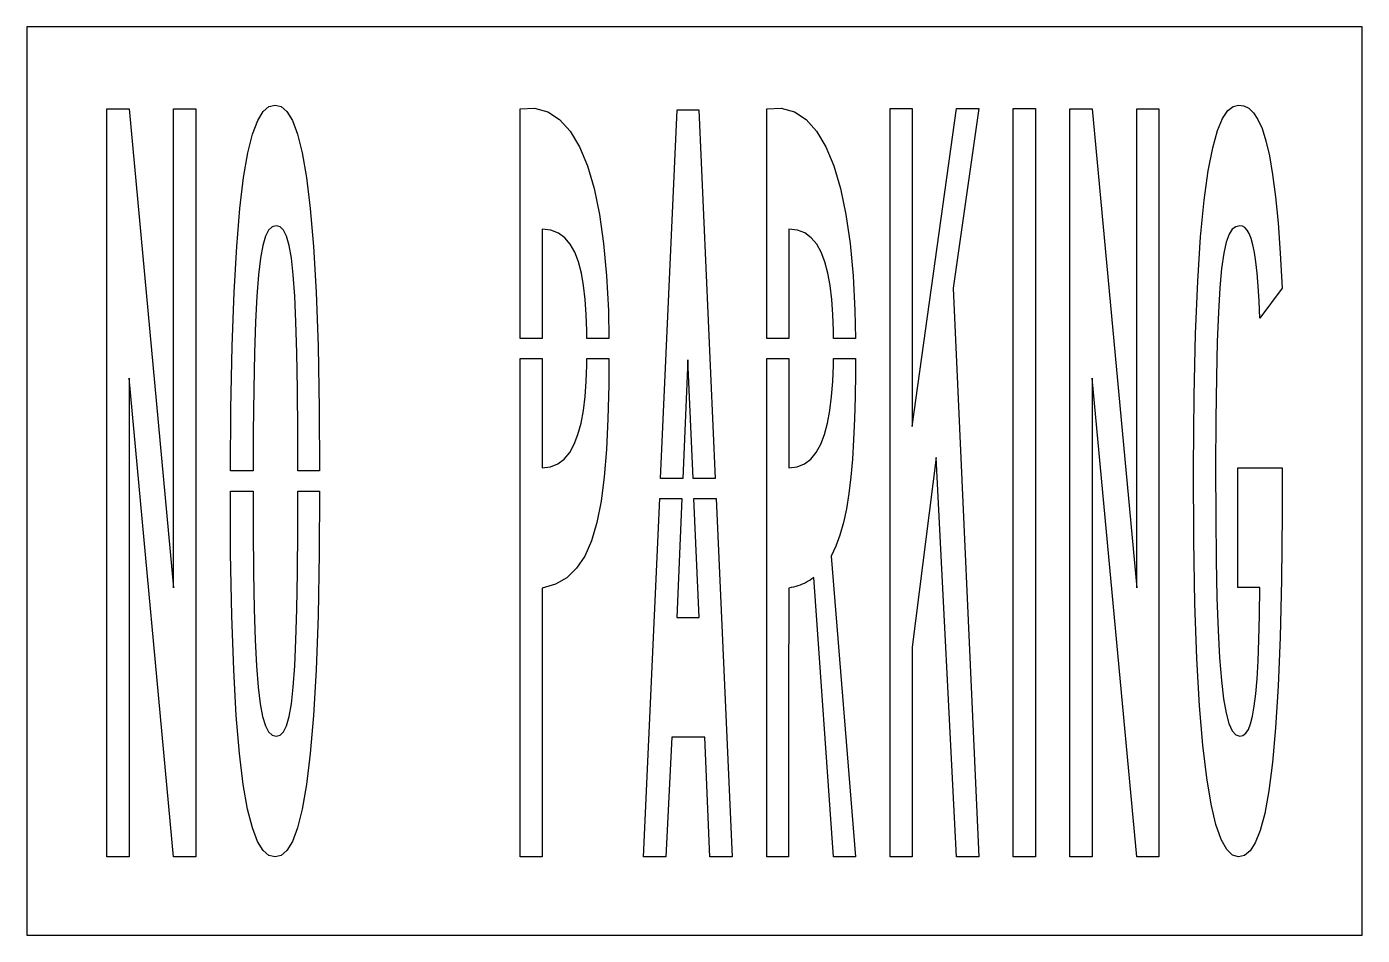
# Model space of a CAD drawing. Extents: x 0 to 50, y 0 to 34.
import ezdxf

# ---------------------------------------------------------------- set-up
doc = ezdxf.new("R2010")
doc.units = 0
doc.layers.add('CUT', color=7, linetype='Continuous')
doc.layers.add('OUTSIDE', color=1, linetype='Continuous')

msp = doc.modelspace()

# ---------------------------------------------------------------- linework, layer by layer
at = {"layer": 'CUT'}
for points in [[(10.7377, 25.7752), (10.835, 24.0672), (10.9055, 22.0484), (10.951, 19.702), (10.9635, 17.376), (10.1485, 17.376), (10.1452, 18.834), (10.1327, 20.4272), (10.1099, 21.7964), (10.0768, 22.9556), (10.0333, 23.9216), (9.9774, 24.7112), (9.9069, 25.3356), (9.8241, 25.8116), (9.7267, 26.156), (9.6127, 26.3828), (9.4843, 26.5088), (9.3372, 26.5452), (9.1881, 26.5088), (9.0575, 26.3828), (8.9395, 26.156), (8.8379, 25.8116), (8.7509, 25.3356), (8.6764, 24.7112), (8.6142, 23.9216), (8.5645, 22.9556), (8.5272, 21.7964), (8.5003, 20.4272), (8.4837, 18.834), (8.4771, 17.376), (7.6265, 17.376), (7.6426, 19.702), (7.6902, 22.0484), (7.7627, 24.0672), (7.8622, 25.7752), (7.9803, 27.2004), (8.1211, 28.3596), (8.2807, 29.2808), (8.4568, 29.9836), (8.6473, 30.4904), (8.8524, 30.8236), (9.07, 31.0084), (9.2958, 31.0644), (9.5216, 31.0084), (9.7391, 30.8236), (9.9442, 30.4904), (10.1369, 29.9836), (10.315, 29.2808), (10.4746, 28.3596), (10.6175, 27.2004)], [(46.9751, 13.304), (46.9254, 11.162), (46.8508, 9.3196), (46.7535, 7.76), (46.6375, 6.4608), (46.5007, 5.4024), (46.3474, 4.5624), (46.1776, 3.9212), (45.9932, 3.4592), (45.7964, 3.154), (45.5892, 2.986), (45.3717, 2.9356), (45.1438, 3.0028), (44.9263, 3.2128), (44.717, 3.588), (44.5202, 4.1452), (44.3379, 4.9068), (44.1743, 5.8868), (44.0292, 7.1104), (43.907, 8.5916), (43.8076, 10.3528), (43.7351, 12.4108), (43.6936, 14.7852), (43.6812, 17.4956), (43.704, 20.1864), (43.7579, 22.5076), (43.8407, 24.4844), (43.9484, 26.142), (44.081, 27.5084), (44.2323, 28.6088), (44.4001, 29.4684), (44.5803, 30.1124), (44.7709, 30.5688), (44.9677, 30.8628), (45.1687, 31.0196), (45.3717, 31.0644), (45.5685, 31.0364), (45.7529, 30.9468), (45.929, 30.7788), (46.0947, 30.5296), (46.248, 30.1852), (46.3909, 29.7316), (46.5214, 29.166), (46.6416, 28.4716), (46.7493, 27.64), (46.8446, 26.66), (46.9275, 25.5232), (46.9979, 24.2156), (46.1672, 23.0956), (46.1382, 23.734), (46.1009, 24.294), (46.0595, 24.7812), (46.0139, 25.1984), (45.96, 25.5484), (45.902, 25.8396), (45.8378, 26.0748), (45.7653, 26.2568), (45.6886, 26.3884), (45.6037, 26.4808), (45.5125, 26.5312), (45.4131, 26.5452), (45.2639, 26.5172), (45.1314, 26.4192), (45.0112, 26.2344), (44.9035, 25.9404), (44.8123, 25.5232), (44.7315, 24.9576), (44.6652, 24.2324), (44.6114, 23.3224), (44.5699, 22.2136), (44.5389, 20.8864), (44.5182, 19.3184), (44.5099, 17.4956), (44.514, 15.6532), (44.5285, 14.032), (44.5575, 12.6236), (44.5989, 11.4112), (44.6549, 10.3864), (44.7232, 9.538), (44.804, 8.852), (44.8993, 8.3172), (45.0071, 7.9224), (45.1293, 7.6536), (45.2639, 7.5024), (45.4131, 7.4548), (45.5312, 7.48), (45.6389, 7.5584), (45.7342, 7.6984), (45.8192, 7.9112), (45.8937, 8.1968), (45.958, 8.5692), (46.0139, 9.0368), (46.0595, 9.5996), (46.0988, 10.2744), (46.1278, 11.0612), (46.1527, 11.974), (46.1672, 13.0156), (45.3385, 13.0156), (45.3385, 17.4956), (46.9979, 17.4956), (47, 15.768)], [(5.4984, 30.9328), (6.3292, 30.9328), (6.3292, 2.9356), (5.4984, 2.9356), (3.8328, 20.8444), (3.8328, 2.9356), (3, 2.9356), (3, 30.9328), (3.8328, 30.9328), (5.4984, 13.0016)], [(21.2389, 27.9452), (21.4419, 26.9708), (21.5994, 25.8816), (21.7112, 24.6832), (21.7775, 23.3784), (21.793, 22.332), (20.9724, 22.332), (20.9696, 22.6224), (20.9468, 23.23), (20.9074, 23.7928), (20.8474, 24.3108), (20.7645, 24.7812), (20.6547, 25.1984), (20.518, 25.5596), (20.3481, 25.862), (20.143, 26.1056), (19.9027, 26.2792), (19.6209, 26.3884), (19.2978, 26.4248), (19.2978, 25.68), (19.2978, 24.9352), (19.2978, 24.1904), (19.2978, 23.4456), (19.2978, 22.7008), (19.2978, 22.332), (18.4753, 22.332), (18.4753, 23.9328), (18.4753, 26.2652), (18.4753, 28.5948), (18.4753, 30.9244), (19.016, 30.9552), (19.5091, 30.8208), (19.9503, 30.5324), (20.3439, 30.0928), (20.6899, 29.5104), (20.9882, 28.7936)], [(25.1626, 30.8936), (25.7783, 17.0918), (24.9471, 17.0918), (24.7504, 21.536), (24.5584, 17.0918), (23.7308, 17.0918), (24.3526, 30.8936)], [(30.4681, 27.9452), (30.6712, 26.9708), (30.8286, 25.8816), (30.9405, 24.6832), (31.0068, 23.3784), (31.0223, 22.332), (30.2016, 22.332), (30.1988, 22.6224), (30.176, 23.23), (30.1367, 23.7928), (30.0766, 24.3108), (29.9937, 24.7812), (29.8839, 25.1984), (29.7472, 25.5596), (29.5773, 25.8648), (29.3722, 26.1056), (29.1319, 26.282), (28.8502, 26.3884), (28.527, 26.4248), (28.527, 25.68), (28.527, 24.9352), (28.527, 24.1904), (28.527, 23.4456), (28.527, 22.7008), (28.527, 22.332), (27.7046, 22.332), (27.7046, 23.9328), (27.7046, 26.2652), (27.7046, 28.5976), (27.7046, 30.9244), (28.2453, 30.9552), (28.7383, 30.8208), (29.1796, 30.5324), (29.5732, 30.0928), (29.9192, 29.5104), (30.2175, 28.7936)], [(35.639, 30.9356), (34.686, 24.2156), (35.639, 2.9356), (34.8083, 2.9356), (34.0418, 17.8792), (33.1509, 10.7756), (33.1509, 2.9356), (32.3223, 2.9356), (32.3223, 30.9356), (33.1509, 30.9356), (33.1509, 19.0356), (34.8083, 30.9356)], [(37.7625, 30.9356), (37.7625, 2.9356), (36.9338, 2.9356), (36.9338, 30.9356)], [(42.3864, 30.9328), (42.3864, 2.9356), (41.5557, 2.9356), (39.8901, 20.8444), (39.8901, 2.9356), (39.0573, 2.9356), (39.0573, 30.9328), (39.8901, 30.9328), (41.5557, 13.0016), (41.5557, 30.9328)], [(21.5061, 16.2412), (21.3487, 15.446), (21.1457, 14.7628), (20.895, 14.1916), (20.5884, 13.7324), (20.2238, 13.3796), (19.795, 13.1332), (19.2978, 12.9932), (19.2978, 12.156), (19.2978, 11.3188), (19.2957, 10.4788), (19.2957, 9.6416), (19.2957, 8.8016), (19.2936, 7.9644), (19.2936, 7.1272), (19.2915, 6.2872), (19.2915, 5.45), (19.2915, 4.61), (19.2915, 3.7728), (19.2915, 2.9356), (19.2232, 2.9356), (19.1548, 2.9356), (19.0864, 2.9356), (19.0181, 2.9356), (18.9497, 2.9356), (18.8834, 2.9356), (18.8151, 2.9356), (18.7467, 2.9356), (18.6804, 2.9356), (18.612, 2.9356), (18.5437, 2.9356), (18.4753, 2.9356), (18.4753, 5.2652), (18.4753, 7.5948), (18.4753, 9.9272), (18.4753, 12.2596), (18.4753, 14.5948), (18.4753, 16.93), (18.4753, 19.2652), (18.4753, 21.58), (19.2978, 21.58), (19.2978, 21.2112), (19.2978, 20.4664), (19.2978, 19.7216), (19.2978, 18.9768), (19.2978, 18.232), (19.2978, 17.4872), (19.6106, 17.5292), (19.8861, 17.6412), (20.1243, 17.8232), (20.3274, 18.0696), (20.4972, 18.3776), (20.6381, 18.7444), (20.7521, 19.1672), (20.8391, 19.6376), (20.9033, 20.1584), (20.9447, 20.724), (20.9696, 21.3316), (20.972, 21.58), (21.7959, 21.58), (21.79, 20.5924), (21.761, 19.3268), (21.7071, 18.1816), (21.6222, 17.154)], [(30.9115, 17.8232), (30.8514, 17.1512), (30.7768, 16.5296), (30.6857, 15.9612), (30.5759, 15.4432), (30.4454, 14.9756), (30.2962, 14.5584), (30.1222, 14.1888), (31.0213, 2.9356), (30.203, 2.9356), (29.4613, 13.3852), (29.395, 13.3376), (29.3246, 13.29), (29.2542, 13.248), (29.1816, 13.206), (29.1071, 13.1696), (29.0304, 13.136), (28.9517, 13.1052), (28.8709, 13.0772), (28.788, 13.052), (28.7031, 13.0296), (28.6161, 13.01), (28.527, 12.9932), (28.527, 12.156), (28.527, 11.3188), (28.5249, 10.4788), (28.5249, 9.6416), (28.5249, 8.8044), (28.5229, 7.9644), (28.5229, 7.1272), (28.5208, 6.2872), (28.5208, 5.45), (28.5208, 4.61), (28.5208, 3.7728), (28.5208, 2.9356), (28.4524, 2.9356), (28.3841, 2.9356), (28.3157, 2.9356), (28.2473, 2.9356), (28.179, 2.9356), (28.1127, 2.9356), (28.0443, 2.9356), (27.9759, 2.9356), (27.9096, 2.9356), (27.8413, 2.9356), (27.7729, 2.9356), (27.7046, 2.9356), (27.7046, 5.2652), (27.7046, 7.5948), (27.7046, 9.9272), (27.7046, 12.2596), (27.7046, 14.5948), (27.7046, 16.93), (27.7046, 19.2652), (27.7046, 21.58), (28.527, 21.58), (28.527, 21.2112), (28.527, 20.4664), (28.527, 19.7216), (28.527, 18.9768), (28.527, 18.232), (28.527, 17.4872), (28.8398, 17.5292), (29.1154, 17.6412), (29.3536, 17.8232), (29.5566, 18.0724), (29.7265, 18.3804), (29.8674, 18.7444), (29.9813, 19.1672), (30.0683, 19.6376), (30.1305, 20.1584), (30.174, 20.724), (30.1988, 21.3316), (30.2012, 21.58), (31.0257, 21.58), (31.0234, 21.0404), (31.0109, 20.1556), (30.9902, 19.324), (30.9571, 18.5456)], [(10.6175, 6.7996), (10.4746, 5.6404), (10.315, 4.7192), (10.1369, 4.0164), (9.9442, 3.5096), (9.7391, 3.1764), (9.5216, 2.9916), (9.2958, 2.9356), (9.0679, 2.9916), (8.8504, 3.1764), (8.6432, 3.5096), (8.4485, 4.0164), (8.2682, 4.7192), (8.1066, 5.6404), (7.9637, 6.7996), (7.8435, 8.2248), (7.7482, 9.9328), (7.6778, 11.9516), (7.6343, 14.298), (7.6254, 16.624), (8.4758, 16.624), (8.4775, 15.166), (8.492, 13.5728), (8.5168, 12.2036), (8.5541, 11.0444), (8.6038, 10.0784), (8.666, 9.2888), (8.7426, 8.6644), (8.8317, 8.1884), (8.9374, 7.844), (9.0555, 7.6172), (9.1881, 7.494), (9.3372, 7.4548), (9.4843, 7.494), (9.6127, 7.6172), (9.7267, 7.844), (9.8241, 8.1884), (9.9069, 8.6644), (9.9774, 9.2888), (10.0333, 10.0784), (10.0768, 11.0444), (10.1099, 12.2036), (10.1327, 13.5728), (10.1452, 15.166), (10.1485, 16.624), (10.9635, 16.624), (10.951, 14.298), (10.9055, 11.9516), (10.835, 9.9328), (10.7377, 8.2248)], [(23.9217, 2.9356), (23.093, 2.9356), (23.6969, 16.3398), (24.5259, 16.3398), (24.334, 11.8956), (25.1771, 11.8956), (24.9804, 16.3398), (25.8118, 16.3398), (26.4098, 2.9356), (25.579, 2.9356), (25.3843, 7.4156), (24.1475, 7.4156)]]:
    msp.add_lwpolyline(points, close=True, dxfattribs=at)
at = {"layer": 'OUTSIDE'}
msp.add_lwpolyline([(0, 0), (50, 0), (50, 34), (0, 34)], close=True, dxfattribs=at)

doc.saveas('drawing.dxf')
